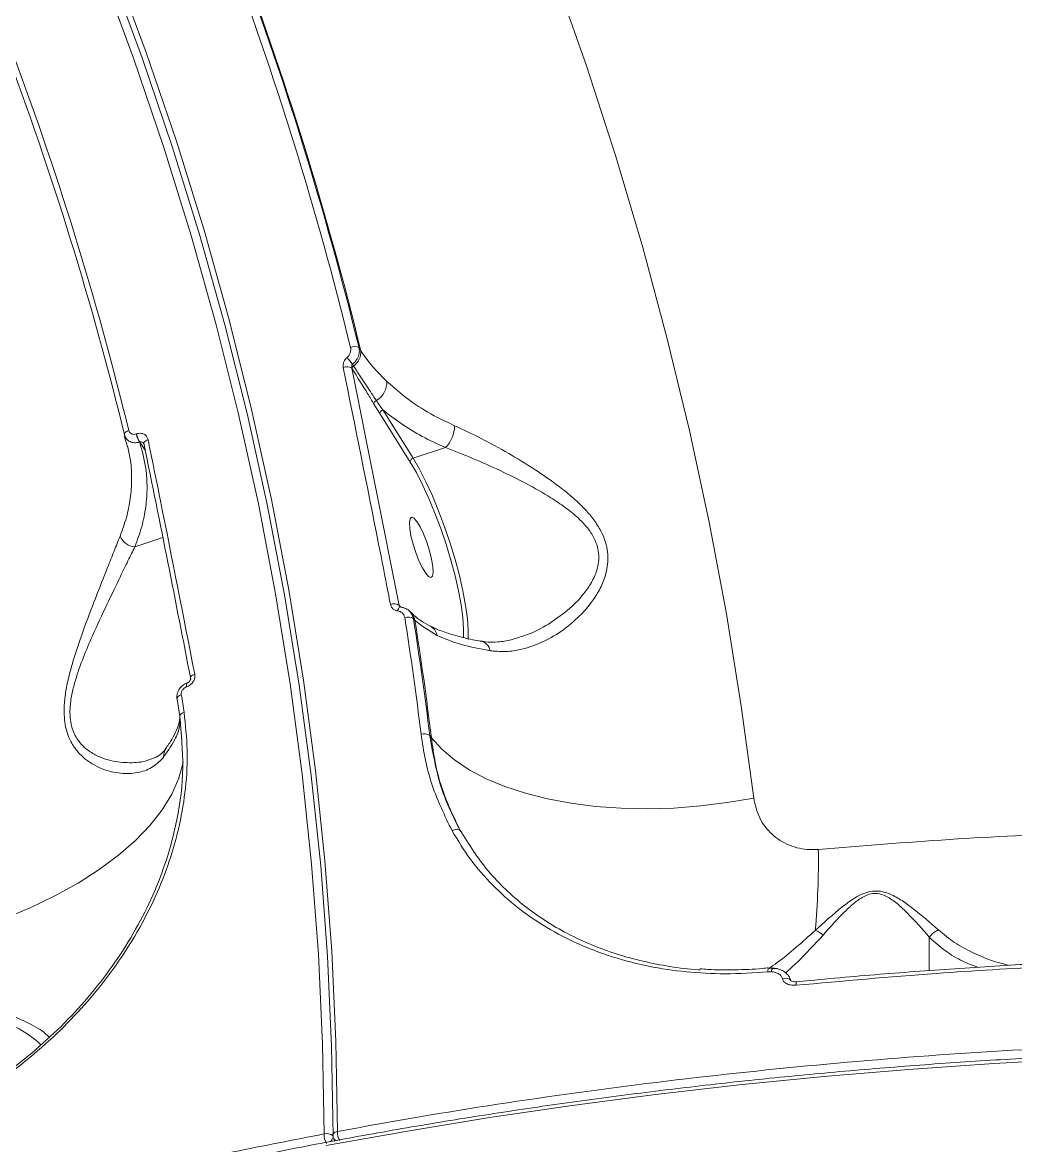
# Model space of a CAD drawing. Header units: millimetres. Extents: x -7151 to 6134, y -5040 to 5562.
# Drawn here: x -214.9 to -74.1, y 1950 to 2109.2 of the extents above; entities that cross this region are included whole.
import ezdxf

# ---------------------------------------------------------------- set-up
doc = ezdxf.new("R2010")
doc.units = ezdxf.units.MM
doc.layers.add('DIKOM_ОБЪЕКТ', color=7, linetype='Continuous')

msp = doc.modelspace()

# ---------------------------------------------------------------- linework, layer by layer
at = {"layer": 'DIKOM_ОБЪЕКТ', "color": 7, "linetype": 'Continuous', "lineweight": 15}
for p, q in [((-167.191, 2063.093), (-166.941, 2062.704)), ((-168.204, 2060.203), (-161.512, 2026.6)), ((-168.158, 2060.129), (-168.204, 2060.203)), ((-164.242, 2053.78), (-165.075, 2055.135)), ((-163.827, 2054.311), (-159.523, 2047.45)), ((-159.937, 2046.918), (-164.242, 2053.78)), ((-198.765, 2050.899), (-198.74, 2050.908)), ((-200.469, 2050.641), (-200.003, 2049.05)), ((-199.975, 2049.036), (-200.002, 2049.171)), ((-198.26, 2049.747), (-198.285, 2049.738)), ((-197.499, 2048.591), (-198.26, 2049.747)), ((-154.947, 2048.962), (-159.523, 2047.45)), ((-198.961, 2034.915), (-195.006, 2036.222)), ((-161.512, 2026.6), (-161.398, 2026.489)), ((-161.398, 2026.489), (-161.243, 2026.339)), ((-159.865, 2025.609), (-160.045, 2025.782)), ((-159.271, 2024.507), (-159.481, 2024.71)), ((-191.608, 2015.056), (-191.633, 2015.047)), ((-191.562, 2015.587), (-191.587, 2015.579)), ((-192.997, 2013.357), (-192.616, 2010.852)), ((-192.605, 2010.806), (-192.616, 2010.852)), ((-157.165, 2008.141), (-156.937, 2007.823)), ((-194.55, 2006.294), (-194.573, 2006.262)), ((-86.363, 1979.534), (-86.363, 1974.808)), ((-108.744, 1974.664), (-109.246, 1974.657)), ((-170.746, 1950.949), (-170.573, 1950.705))]:
    msp.add_line(p, q, dxfattribs=at)
at = {"layer": 'DIKOM_ОБЪЕКТ', "color": 7, "linetype": 'Continuous', "lineweight": 15, "flags": 128}
for points in [[(-170.869, 1951.349), (-171.082, 1964.105), (-171.669, 1976.886), (-172.63, 1989.684), (-173.964, 2002.49), (-175.672, 2015.297), (-177.75, 2028.094), (-180.199, 2040.875), (-183.017, 2053.631), (-186.201, 2066.353), (-189.749, 2079.033), (-193.661, 2091.663), (-197.931, 2104.235), (-202.559, 2116.74), (-207.541, 2129.17), (-212.873, 2141.516), (-218.552, 2153.772), (-224.575, 2165.929), (-230.937, 2177.978), (-237.634, 2189.912), (-244.663, 2201.723), (-252.017, 2213.404)], [(-251.469, 2214.232), (-244.109, 2202.543), (-237.077, 2190.724), (-230.375, 2178.783), (-224.009, 2166.726), (-217.982, 2154.562), (-212.299, 2142.298), (-206.964, 2129.943), (-201.979, 2117.506), (-197.349, 2104.993), (-193.075, 2092.413), (-189.162, 2079.775), (-185.611, 2067.087), (-182.424, 2054.357), (-179.605, 2041.593), (-177.155, 2028.804), (-175.075, 2015.998), (-173.366, 2003.184), (-172.031, 1990.369), (-171.069, 1977.563), (-170.482, 1964.774), (-170.269, 1952.01)], [(-172.153, 1951.657), (-172.365, 1964.383), (-172.951, 1977.133), (-173.91, 1989.901), (-175.241, 2002.677), (-176.944, 2015.453), (-179.018, 2028.22), (-181.461, 2040.97), (-184.272, 2053.696), (-187.449, 2066.388), (-190.989, 2079.038), (-194.891, 2091.638), (-199.151, 2104.18), (-203.768, 2116.655), (-208.738, 2129.055), (-214.057, 2141.373), (-219.723, 2153.599), (-225.731, 2165.727), (-232.078, 2177.748), (-238.76, 2189.653), (-245.771, 2201.437), (-253.108, 2213.09)], [(-166.8, 2178.693), (-160.678, 2166.297), (-154.878, 2153.81), (-149.4, 2141.236), (-144.25, 2128.584), (-139.429, 2115.86), (-134.94, 2103.071), (-130.786, 2090.225), (-126.968, 2077.328), (-123.49, 2064.387), (-120.352, 2051.409), (-117.557, 2038.402), (-115.106, 2025.373), (-113.001, 2012.329), (-111.242, 1999.277)], [(-199.839, 2051.399), (-199.986, 2051.334), (-200.118, 2051.261), (-200.232, 2051.181), (-200.324, 2051.096), (-200.392, 2051.01), (-200.434, 2050.923), (-200.449, 2050.839), (-200.435, 2050.761)], [(-197.097, 2050.077), (-197.265, 2050.009), (-197.413, 2049.93), (-197.536, 2049.842), (-197.63, 2049.748), (-197.691, 2049.653), (-197.717, 2049.558), (-197.712, 2049.49)], [(-197.712, 2049.49), (-197.706, 2049.47), (-197.66, 2049.389)], [(-152.378, 2022.013), (-152.368, 2023.282), (-152.484, 2024.876), (-152.73, 2026.688), (-153.099, 2028.678), (-153.583, 2030.802), (-154.172, 2033.014), (-154.853, 2035.266), (-155.611, 2037.508), (-156.429, 2039.691), (-157.29, 2041.767), (-158.175, 2043.691), (-159.063, 2045.421), (-159.937, 2046.918)], [(-159.523, 2047.45), (-158.622, 2045.905), (-157.705, 2044.121), (-156.793, 2042.137), (-155.905, 2039.996), (-155.061, 2037.745), (-154.279, 2035.433), (-153.577, 2033.111), (-152.97, 2030.83), (-152.471, 2028.639), (-152.09, 2026.587), (-151.837, 2024.719), (-151.717, 2023.075), (-151.728, 2021.768)], [(-159.836, 2036.47), (-159.54, 2035.289), (-159.149, 2034.071), (-158.695, 2032.913), (-158.214, 2031.909), (-157.746, 2031.141), (-157.328, 2030.671), (-156.995, 2030.537), (-156.774, 2030.749), (-156.681, 2031.292), (-156.725, 2032.12), (-156.903, 2033.166), (-157.199, 2034.347), (-157.59, 2035.565), (-158.045, 2036.724), (-158.525, 2037.727), (-158.993, 2038.495), (-159.411, 2038.966), (-159.744, 2039.1), (-159.966, 2038.887), (-160.058, 2038.345), (-160.014, 2037.517), (-159.836, 2036.47)], [(-161.73, 2025.816), (-161.678, 2025.968), (-161.618, 2026.102), (-161.551, 2026.212), (-161.481, 2026.296), (-161.409, 2026.351), (-161.338, 2026.374), (-161.298, 2026.373)], [(-161.359, 2026.384), (-161.379, 2026.428), (-161.398, 2026.489)], [(-161.298, 2026.373), (-161.27, 2026.366), (-161.207, 2026.327)], [(-190.483, 2016.829), (-190.651, 2016.76), (-190.799, 2016.679), (-190.921, 2016.587), (-191.015, 2016.49), (-191.074, 2016.39), (-191.099, 2016.29), (-191.095, 2016.224)], [(-191.633, 2015.047), (-191.655, 2015.188), (-191.665, 2015.313), (-191.662, 2015.417), (-191.648, 2015.497), (-191.622, 2015.552), (-191.587, 2015.579)], [(-191.608, 2015.056), (-191.63, 2015.197), (-191.64, 2015.321), (-191.638, 2015.425), (-191.623, 2015.506), (-191.597, 2015.561), (-191.561, 2015.587)], [(-192.384, 2013.924), (-192.533, 2013.869), (-192.667, 2013.803), (-192.782, 2013.729), (-192.875, 2013.649), (-192.944, 2013.565), (-192.986, 2013.479), (-193, 2013.394), (-192.997, 2013.357)], [(-192.616, 2010.852), (-192.619, 2010.888), (-192.605, 2010.973), (-192.563, 2011.058), (-192.494, 2011.142), (-192.401, 2011.222), (-192.286, 2011.296), (-192.152, 2011.361), (-192.003, 2011.416)], [(-111.242, 1999.277), (-114.99, 1998.627), (-118.781, 1998.154), (-122.578, 1997.862), (-126.347, 1997.754), (-130.055, 1997.831), (-133.666, 1998.093), (-137.149, 1998.537), (-140.471, 1999.158), (-143.603, 1999.951), (-146.515, 2000.91), (-149.181, 2002.025), (-151.576, 2003.285), (-153.68, 2004.681), (-155.473, 2006.198), (-156.937, 2007.823)], [(-217.553, 1982.155), (-213.818, 1983.713), (-210.299, 1985.407), (-207.023, 1987.224), (-204.015, 1989.149), (-201.298, 1991.168), (-198.895, 1993.264), (-196.823, 1995.421), (-195.098, 1997.624), (-193.735, 1999.853), (-192.744, 2002.093), (-192.132, 2004.326), (-192.124, 2004.365)], [(-154.008, 1994.641), (-153.837, 1994.728), (-153.662, 1994.795), (-153.488, 1994.84), (-153.323, 1994.86), (-153.172, 1994.855), (-153.041, 1994.825), (-152.935, 1994.771), (-152.858, 1994.696)], [(-109.152, 1975.155), (-109.135, 1975.153), (-109.134, 1975.152)], [(-108.744, 1974.664), (-108.701, 1974.832), (-108.653, 1974.971), (-108.6, 1975.076), (-108.545, 1975.141), (-108.49, 1975.165), (-108.486, 1975.165)], [(-107.183, 1973.672), (-106.903, 1973.72), (-106.63, 1973.723), (-106.387, 1973.683), (-106.193, 1973.601), (-106.063, 1973.485), (-106.013, 1973.371)], [(-105.251, 1972.742), (-105.247, 1972.902), (-105.237, 1973.035), (-105.22, 1973.138), (-105.197, 1973.206), (-105.169, 1973.237), (-105.159, 1973.239)], [(-65.083, 1962.301), (-77.206, 1961.65), (-89.287, 1960.817), (-101.317, 1959.805), (-113.284, 1958.613), (-125.179, 1957.242), (-136.992, 1955.695), (-148.713, 1953.971), (-160.331, 1952.073), (-171.838, 1950.003)], [(-170.269, 1952.01), (-170.446, 1951.966), (-170.604, 1951.905), (-170.735, 1951.83), (-170.835, 1951.743), (-170.9, 1951.648), (-170.928, 1951.548), (-170.929, 1951.524)]]:
    msp.add_lwpolyline(points, dxfattribs=at)
at = {"layer": 'DIKOM_ОБЪЕКТ', "color": 7, "linetype": 'Continuous', "lineweight": 15}
for centre, radius, start, end in [((-650.605, 1945.325), 496.39, 13.73257, 20.67885), ((-650.488, 1944.987), 497.519, 13.73264, 20.67869), ((-650.513, 1944.672), 497.769, 13.71685, 20.69438), ((-658.119, 1939.705), 471.695, 13.69725, 20.71425), ((-658.325, 1939.165), 471.293, 13.6969, 20.71485), ((-167.861, 2062.028), 1.259, 57.82159, 115.56691), ((-169.342, 2062.514), 2.409, 305.23046, 4.53143), ((-168.909, 2059.112), 1.299, 57.13685, 113.55387), ((-180.008, 2051.236), 15.261, 38.70683, 43.35121), ((-167.672, 2060.149), 0.486, 125.20603, 182.34689), ((-166.358, 2058.292), 3.124, 301.38808, 0.54401), ((-164.539, 2055.124), 0.536, 111.00494, 178.8952), ((-163.687, 2053.774), 0.555, 104.66943, 179.44193), ((-195.484, 2051.577), 3.35, 191.663, 213.27647), ((-195.461, 2051.585), 3.349, 191.66698, 213.29258), ((-157.964, 2052.041), 4.311, 314.41446, 0.36985), ((-159.382, 2046.913), 0.555, 104.65088, 179.44802), ((-198.853, 2037.292), 2.38, 201.6025, 267.3934), ((-162.239, 2025.568), 1.262, 54.82937, 113.45691), ((-161.319, 2024.113), 2.086, 10.89413, 45.79688), ((-160.239, 2023.661), 1.294, 54.1481, 111.44343), ((-619.008, 1952.354), 463.997, 6.92939, 8.9908), ((-618.984, 1952.016), 465.218, 6.92919, 8.9898), ((-619.969, 1951.557), 466.438, 6.92838, 8.99789), ((-158.013, 2021.937), 1.943, 11.24627, 63.01521), ((-150.25, 2019.912), 1.649, 9.08438, 75.64579), ((-651.803, 1942.818), 464.889, 8.48543, 8.79813), ((-157.96, 2007.1), 1.309, 52.60996, 109.66852), ((-193.245, 2005.348), 1.612, 145.449, 187.15964), ((-214.186, 1990.475), 112.113, 354.90566, 0.7794), ((-103.818, 1977.133), 3.629, 48.4482, 68.97015), ((-108.599, 1974.792), 0.661, 146.70739, 191.82485), ((-171.794, 1950.235), 1.466, 53.53512, 104.16128), ((-169.478, 1951.63), 2.675, 179.42564, 209.39405), ((-171.949, 1951.422), 1.088, 306.66028, 349.09553), ((-169.929, 1951.526), 1, 180.11321, 215.24837), ((-170.202, 1951.333), 0.666, 215.17746, 248.24072), ((-167.565, 1951.982), 2.704, 179.40086, 209.0357)]:
    msp.add_arc(centre, radius, start, end, dxfattribs=at)
for points, knots in [([(-446.954, 2036.825), (-444.845, 2039.588), (-439.161, 2047.031), (-429.129, 2059.322), (-416.675, 2073.692), (-403.229, 2088.307), (-388.812, 2103.124), (-373.449, 2118.095), (-357.479, 2132.891), (-340.97, 2147.465), (-324.001, 2161.776), (-306.297, 2176.057), (-287.888, 2190.256), (-268.823, 2204.322), (-249.52, 2217.944), (-230.053, 2231.085), (-210.494, 2243.722), (-190.525, 2256.059), (-170.2, 2268.041), (-149.581, 2279.615), (-129.123, 2290.527), (-108.892, 2300.755), (-88.948, 2310.293), (-68.966, 2319.295), (-49.016, 2327.708), (-29.169, 2335.485), (-9.861, 2342.458), (8.852, 2348.619), (26.933, 2353.982), (44.675, 2358.635), (62.001, 2362.53), (78.84, 2365.635), (94.142, 2367.785), (107.983, 2369.115), (120.46, 2369.76), (132.376, 2369.795), (143.688, 2369.21), (154.278, 2368.014), (164.096, 2366.217), (172.244, 2364.126), (176.952, 2362.477), (178.869, 2361.805)], [0, 0, 0, 0, 0.01565226, 0.04216821, 0.06870456, 0.09522035, 0.1225065, 0.14981457, 0.17710085, 0.20361671, 0.23015307, 0.25666881, 0.28395493, 0.31126326, 0.33854925, 0.36506512, 0.39160119, 0.41811705, 0.44540335, 0.47271155, 0.49999758, 0.52651341, 0.55304974, 0.57956567, 0.60685169, 0.6341598, 0.66144598, 0.68796179, 0.71449806, 0.74101385, 0.76829978, 0.79560821, 0.82289417, 0.84597237, 0.86907736, 0.89218249, 0.91550648, 0.9388305, 0.96156391, 0.98434868, 1, 1, 1, 1]), ([(-168.911, 2061.712), (-168.795, 2061.834), (-168.563, 2062.077), (-168.382, 2062.537), (-168.353, 2062.908), (-168.394, 2063.109), (-168.405, 2063.163)], [0, 0, 0, 0, 0.2953972, 0.5903066, 0.8900766, 1, 1, 1, 1]), ([(-167.191, 2063.093), (-167.176, 2063.008), (-167.121, 2062.691), (-167.19, 2062.103), (-167.512, 2061.369), (-167.903, 2060.976), (-168.099, 2060.779)], [0, 0, 0, 0, 0.1091883, 0.4079111, 0.7030911, 1, 1, 1, 1]), ([(-166.941, 2062.704), (-166.83, 2062.533), (-166.264, 2061.662), (-165.117, 2060.187), (-163.863, 2058.945), (-163.234, 2058.322)], [0, 0, 0, 0, 0.1089087, 0.5528098, 1, 1, 1, 1]), ([(-169.428, 2060.303), (-169.435, 2060.342), (-169.468, 2060.53), (-169.44, 2060.885), (-169.259, 2061.346), (-169.027, 2061.59), (-168.911, 2061.712)], [0, 0, 0, 0, 0.0809928, 0.3908593, 0.6950978, 1, 1, 1, 1]), ([(-162.742, 2026.726), (-162.853, 2027.295), (-163.407, 2030.141), (-165.588, 2041.274), (-167.741, 2051.94), (-169.428, 2060.303)], [0, 0, 0, 0, 0.0512249, 0.2561277, 1, 1, 1, 1]), ([(-168.099, 2060.779), (-168.134, 2060.731), (-168.206, 2060.634), (-168.242, 2060.446), (-168.231, 2060.3), (-168.209, 2060.22), (-168.204, 2060.203)], [0, 0, 0, 0, 0.2866114, 0.5896876, 0.9138829, 1, 1, 1, 1]), ([(-168.099, 2060.779), (-168.075, 2060.741), (-168.026, 2060.664), (-167.978, 2060.586), (-167.953, 2060.547)], [0, 0, 0, 0, 0.4878741, 1, 1, 1, 1]), ([(-167.953, 2060.547), (-167.831, 2060.354), (-167.223, 2059.39), (-166.165, 2057.761), (-165.187, 2056.303), (-164.731, 2055.625)], [0, 0, 0, 0, 0.1179054, 0.5894699, 1, 1, 1, 1]), ([(-165.075, 2055.135), (-165.375, 2055.628), (-166.407, 2057.323), (-167.432, 2058.965), (-168.158, 2060.129)], [0, 0, 0, 0, 0.2911799, 1, 1, 1, 1]), ([(-163.234, 2058.322), (-162.068, 2057.31), (-159.934, 2055.459), (-156.586, 2053.445), (-154.47, 2052.452), (-153.653, 2052.069)], [0, 0, 0, 0, 0.42511391, 0.77807781, 1, 1, 1, 1]), ([(-164.731, 2055.625), (-164.599, 2055.429), (-164.299, 2054.984), (-163.996, 2054.553), (-163.827, 2054.311)], [0, 0, 0, 0, 0.4402872, 1, 1, 1, 1]), ([(-154.947, 2048.962), (-156.057, 2049.474), (-158.288, 2050.505), (-161.261, 2052.303), (-162.984, 2053.651), (-163.827, 2054.311)], [0, 0, 0, 0, 0.3357575, 0.6747568, 1, 1, 1, 1]), ([(-198.285, 2049.738), (-198.482, 2049.698), (-198.897, 2049.613), (-199.422, 2049.705), (-199.877, 2049.918), (-200.248, 2050.243), (-200.372, 2050.588), (-200.435, 2050.761)], [0, 0, 0, 0, 0.20443955, 0.4301123, 0.56338034, 0.78027414, 1, 1, 1, 1]), ([(-199.839, 2051.399), (-199.838, 2051.397), (-199.814, 2051.302), (-199.735, 2051.126), (-199.554, 2050.959), (-199.325, 2050.855), (-199.065, 2050.818), (-198.862, 2050.873), (-198.765, 2050.899)], [0, 0, 0, 0, 0.0043413, 0.2197849, 0.4355093, 0.5682001, 0.7937757, 1, 1, 1, 1]), ([(-198.74, 2050.908), (-198.643, 2050.937), (-198.39, 2051.012), (-197.974, 2050.996), (-197.558, 2050.824), (-197.235, 2050.511), (-197.143, 2050.222), (-197.097, 2050.077)], [0, 0, 0, 0, 0.1343358, 0.3469694, 0.5632269, 0.7817682, 1, 1, 1, 1]), ([(-153.653, 2052.069), (-152.432, 2051.499), (-149.943, 2050.338), (-146.083, 2048.221), (-142.307, 2045.932), (-139.224, 2043.803), (-136.766, 2041.806), (-135.073, 2040.171), (-133.729, 2038.534), (-132.552, 2036.617), (-131.79, 2034.169), (-131.975, 2031.612), (-132.73, 2029.462), (-133.961, 2027.285), (-135.877, 2025.011), (-138.49, 2022.851), (-141.413, 2021.188), (-144.153, 2020.292), (-146.584, 2019.97), (-147.939, 2020.104), (-148.622, 2020.172)], [0, 0, 0, 0, 0.074112, 0.1510346, 0.2205963, 0.2917265, 0.334333, 0.377544, 0.4100555, 0.443258, 0.4962502, 0.5490831, 0.5885349, 0.6289776, 0.6961135, 0.7650055, 0.835434, 0.9076285, 0.9534365, 1, 1, 1, 1]), ([(-198.285, 2049.738), (-197.943, 2048.499), (-197.361, 2046.387), (-197.188, 2043.3), (-197.376, 2040.539), (-197.926, 2037.733), (-198.616, 2035.855), (-198.961, 2034.915)], [0, 0, 0, 0, 0.2590558, 0.4416283, 0.6241981, 0.8120973, 1, 1, 1, 1]), ([(-197.738, 2049.559), (-197.775, 2049.606), (-197.848, 2049.698), (-198.002, 2049.773), (-198.146, 2049.785), (-198.228, 2049.758), (-198.26, 2049.747)], [0, 0, 0, 0, 0.29220194, 0.56921291, 0.83380668, 1, 1, 1, 1]), ([(-197.738, 2049.559), (-197.738, 2049.559), (-197.73, 2049.551), (-197.723, 2049.519), (-197.716, 2049.487)], [0, 0, 0, 0, 0.0295756, 1, 1, 1, 1]), ([(-191.04, 2016.109), (-192.114, 2021.619), (-194.262, 2032.641), (-196.527, 2043.806), (-197.66, 2049.389)], [0, 0, 0, 0, 0.4999181, 1, 1, 1, 1]), ([(-197.097, 2050.077), (-196.979, 2049.5), (-196.39, 2046.611), (-194.13, 2035.459), (-192.083, 2025.004), (-190.483, 2016.829)], [0, 0, 0, 0, 0.0517096, 0.258555, 1, 1, 1, 1]), ([(-201.065, 2036.416), (-200.743, 2037.3), (-200.099, 2039.067), (-199.564, 2041.758), (-199.373, 2044.46), (-199.501, 2046.905), (-199.836, 2048.41), (-199.975, 2049.036)], [0, 0, 0, 0, 0.2086923, 0.4173781, 0.6321859, 0.8469929, 1, 1, 1, 1]), ([(-144.449, 2022.11), (-144.121, 2022.2), (-142.711, 2022.586), (-140.406, 2023.845), (-137.623, 2025.786), (-135.575, 2027.828), (-134.201, 2029.81), (-133.338, 2031.709), (-133.044, 2033.999), (-133.764, 2036.136), (-134.916, 2037.763), (-136.252, 2039.141), (-137.956, 2040.511), (-140.413, 2042.154), (-143.521, 2043.908), (-147.273, 2045.761), (-151.169, 2047.507), (-153.676, 2048.472), (-154.947, 2048.962)], [0, 0, 0, 0, 0.0262404, 0.1127015, 0.1920738, 0.2731081, 0.3178909, 0.3637079, 0.4214037, 0.478807, 0.5148905, 0.5520922, 0.6013746, 0.6515014, 0.7343738, 0.8189434, 0.9081546, 1, 1, 1, 1]), ([(-194.845, 2005.147), (-195.334, 2004.633), (-196.325, 2003.589), (-198.334, 2002.839), (-200.659, 2002.66), (-202.839, 2003.091), (-204.668, 2003.882), (-205.96, 2004.724), (-207.07, 2005.779), (-208.092, 2007.195), (-208.902, 2009.313), (-209.063, 2011.875), (-208.813, 2014.217), (-208.315, 2016.715), (-207.463, 2019.677), (-206.14, 2023.5), (-204.534, 2027.689), (-203.053, 2031.429), (-201.895, 2034.345), (-201.343, 2035.723), (-201.065, 2036.416)], [0, 0, 0, 0, 0.0717908, 0.1456317, 0.2211711, 0.2985175, 0.3406369, 0.3832945, 0.4161025, 0.4496127, 0.498646, 0.5477926, 0.5804519, 0.6139729, 0.6704373, 0.7283187, 0.8119558, 0.898074, 0.9486872, 1, 1, 1, 1]), ([(-198.961, 2034.915), (-199.282, 2034.263), (-199.93, 2032.949), (-201.25, 2030.231), (-202.946, 2026.715), (-204.761, 2022.834), (-206.291, 2019.237), (-207.275, 2016.516), (-207.888, 2014.181), (-208.227, 2012.047), (-208.14, 2009.689), (-207.347, 2007.814), (-206.324, 2006.597), (-205.196, 2005.712), (-203.861, 2005.029), (-201.977, 2004.43), (-199.71, 2004.221), (-197.803, 2004.354), (-196.911, 2004.745), (-196.751, 2004.815)], [0, 0, 0, 0, 0.05934111, 0.11945183, 0.21763314, 0.31838437, 0.38354463, 0.44997207, 0.48638083, 0.52368385, 0.57698577, 0.63021, 0.66666112, 0.70417701, 0.75247272, 0.80147875, 0.88990373, 0.98026424, 1, 1, 1, 1]), ([(-161.73, 2025.816), (-161.773, 2025.823), (-161.97, 2025.854), (-162.289, 2025.994), (-162.61, 2026.304), (-162.698, 2026.585), (-162.742, 2026.726)], [0, 0, 0, 0, 0.085671, 0.3893498, 0.6948095, 1, 1, 1, 1]), ([(-160.712, 2024.865), (-160.751, 2025.008), (-160.829, 2025.293), (-161.138, 2025.614), (-161.463, 2025.771), (-161.673, 2025.806), (-161.73, 2025.816)], [0, 0, 0, 0, 0.296918, 0.5941307, 0.8895439, 1, 1, 1, 1]), ([(-161.512, 2026.6), (-161.504, 2026.557), (-161.492, 2026.49), (-161.439, 2026.444), (-161.421, 2026.428)], [0, 0, 0, 0, 0.6502635, 1, 1, 1, 1]), ([(-161.299, 2026.377), (-161.321, 2026.38), (-161.387, 2026.389), (-161.414, 2026.409), (-161.422, 2026.422), (-161.424, 2026.424)], [0, 0, 0, 0, 0.2913969, 0.8426438, 1, 1, 1, 1]), ([(-161.207, 2026.327), (-161.111, 2026.31), (-160.76, 2026.25), (-160.215, 2025.982), (-159.691, 2025.438), (-159.551, 2024.952), (-159.481, 2024.71)], [0, 0, 0, 0, 0.11061666, 0.40634797, 0.70353763, 1, 1, 1, 1]), ([(-157.13, 2023.671), (-157.56, 2023.906), (-158.492, 2024.414), (-159.428, 2025.174), (-159.788, 2025.544), (-159.845, 2025.603)], [0, 0, 0, 0, 0.4189484, 0.9089582, 1, 1, 1, 1]), ([(-156.107, 2022.316), (-157.153, 2022.937), (-158.338, 2023.64), (-159.173, 2024.416), (-159.271, 2024.507)], [0, 0, 0, 0, 0.8821494, 1, 1, 1, 1]), ([(-149.841, 2021.513), (-149.952, 2021.53), (-150.898, 2021.68), (-152.531, 2022.036), (-154.606, 2022.626), (-156.126, 2023.182), (-156.864, 2023.554), (-157.1, 2023.673)], [0, 0, 0, 0, 0.03710157, 0.31568439, 0.5933463, 0.86979882, 1, 1, 1, 1]), ([(-148.622, 2020.172), (-150.032, 2020.435), (-152.887, 2020.966), (-155.025, 2021.863), (-156.107, 2022.316)], [0, 0, 0, 0, 0.49424616, 1, 1, 1, 1]), ([(-144.442, 2022.08), (-144.836, 2021.944), (-145.864, 2021.589), (-147.497, 2021.385), (-148.901, 2021.34), (-149.653, 2021.509), (-149.823, 2021.547)], [0, 0, 0, 0, 0.21632718, 0.56476041, 0.90163059, 1, 1, 1, 1]), ([(-190.483, 2016.829), (-190.47, 2016.676), (-190.444, 2016.371), (-190.61, 2015.895), (-190.908, 2015.48), (-191.265, 2015.196), (-191.513, 2015.095), (-191.608, 2015.056)], [0, 0, 0, 0, 0.218279, 0.4367595, 0.6530445, 0.8657829, 1, 1, 1, 1]), ([(-191.096, 2016.223), (-191.095, 2016.219), (-191.089, 2016.197), (-191.089, 2016.114), (-191.131, 2015.979), (-191.21, 2015.843), (-191.323, 2015.722), (-191.45, 2015.631), (-191.529, 2015.602), (-191.563, 2015.589)], [0, 0, 0, 0, 0.0481999, 0.2595976, 0.4296598, 0.578613, 0.730043, 0.8809304, 1, 1, 1, 1]), ([(-191.585, 2015.579), (-191.586, 2015.578), (-191.833, 2015.526), (-192.283, 2015.223), (-192.788, 2014.652), (-193.024, 2013.962), (-193.047, 2013.451), (-192.96, 2013.208), (-192.948, 2013.173)], [0, 0, 0, 0, 0.0016942, 0.2505367, 0.5064682, 0.7384847, 0.9629521, 1, 1, 1, 1]), ([(-191.633, 2015.047), (-191.649, 2015.041), (-191.765, 2014.999), (-191.973, 2014.881), (-192.176, 2014.674), (-192.321, 2014.433), (-192.402, 2014.185), (-192.39, 2014.005), (-192.384, 2013.924)], [0, 0, 0, 0, 0.0339952, 0.2522357, 0.4705482, 0.5979519, 0.8193046, 1, 1, 1, 1]), ([(-192.003, 2011.416), (-191.809, 2009.657), (-191.421, 2006.14), (-191.691, 2000.789), (-192.554, 1995.5), (-193.998, 1990.327), (-196.001, 1985.231), (-198.557, 1980.278), (-201.607, 1975.516), (-205.104, 1970.999), (-209.011, 1966.787), (-213.255, 1962.915), (-217.748, 1959.44), (-222.426, 1956.416), (-227.215, 1953.804), (-230.47, 1952.449), (-232.094, 1951.772)], [0, 0, 0, 0, 0.075108, 0.1502161, 0.2212832, 0.2925782, 0.3636455, 0.4347705, 0.5061236, 0.5772484, 0.6483408, 0.7196583, 0.7907508, 0.860428, 0.9303181, 1, 1, 1, 1]), ([(-231.849, 1952.269), (-230.098, 1953.003), (-226.595, 1954.472), (-221.579, 1957.291), (-216.858, 1960.474), (-212.483, 1963.984), (-208.393, 1967.853), (-204.66, 1972.055), (-201.329, 1976.533), (-198.442, 1981.239), (-196.067, 1986.127), (-194.213, 1991.138), (-192.731, 1996.984), (-191.921, 2003.642), (-192.377, 2008.418), (-192.605, 2010.806)], [0, 0, 0, 0, 0.0766095, 0.1532166, 0.2242317, 0.2954744, 0.3664878, 0.4374868, 0.5087114, 0.5797101, 0.6506979, 0.7219124, 0.7929003, 0.8964511, 1, 1, 1, 1]), ([(-192.568, 2010.168), (-192.574, 2010.005), (-192.602, 2009.264), (-193.195, 2007.606), (-194.237, 2006.052), (-194.845, 2005.147)], [0, 0, 0, 0, 0.1051301, 0.4785362, 1, 1, 1, 1]), ([(-192.602, 2010.763), (-192.622, 2010.535), (-192.671, 2009.975), (-193.029, 2008.917), (-193.635, 2007.657), (-194.292, 2006.735), (-194.606, 2006.295)], [0, 0, 0, 0, 0.1841457, 0.4536049, 0.7392303, 1, 1, 1, 1]), ([(-154.008, 1994.641), (-155.034, 1996.756), (-156.588, 1999.959), (-157.844, 2004.642), (-158.215, 2007.103), (-158.4, 2008.333)], [0, 0, 0, 0, 0.4927657, 0.7463807, 1, 1, 1, 1]), ([(-157.165, 2008.141), (-156.756, 2005.806), (-156.138, 2002.27), (-154.484, 1997.855), (-153.4, 1995.749), (-152.858, 1994.696)], [0, 0, 0, 0, 0.4928111, 0.7464036, 1, 1, 1, 1]), ([(-152.858, 1994.696), (-153.828, 1996.725), (-155.299, 1999.798), (-156.453, 2004.287), (-156.776, 2006.645), (-156.937, 2007.823)], [0, 0, 0, 0, 0.4927815, 0.7463923, 1, 1, 1, 1]), ([(-194.561, 2006.307), (-194.739, 2006.091), (-195.153, 2005.586), (-195.855, 2005.088), (-196.477, 2004.876), (-196.758, 2004.781)], [0, 0, 0, 0, 0.2912659, 0.6805823, 1, 1, 1, 1]), ([(-111.242, 1999.277), (-111.026, 1998.308), (-110.599, 1996.392), (-108.79, 1994.056), (-106.311, 1992.462), (-103.906, 1991.911), (-102.479, 1991.981), (-102.083, 1992.001)], [0, 0, 0, 0, 0.2385198, 0.4713375, 0.696796, 0.9159932, 1, 1, 1, 1]), ([(-109.246, 1974.657), (-111.27, 1974.517), (-115.163, 1974.248), (-120.822, 1974.569), (-126.169, 1975.361), (-131.296, 1976.677), (-136.129, 1978.513), (-140.62, 1980.841), (-144.714, 1983.636), (-148.334, 1986.895), (-151.508, 1990.537), (-153.175, 1993.274), (-154.008, 1994.641)], [0, 0, 0, 0, 0.1070819, 0.205972, 0.3051851, 0.4040783, 0.5033358, 0.6029182, 0.7021792, 0.8013486, 0.9008323, 1, 1, 1, 1]), ([(-152.858, 1994.696), (-151.621, 1992.728), (-149.749, 1989.747), (-146.47, 1986.316), (-142.873, 1983.175), (-138.76, 1980.526), (-134.24, 1978.415), (-129.482, 1976.67), (-124.384, 1975.538), (-120.369, 1974.992), (-118.909, 1974.936), (-118.818, 1974.933)], [0, 0, 0, 0, 0.1785214, 0.2704583, 0.3623894, 0.5408723, 0.6328092, 0.7247434, 0.9023944, 0.9939194, 1, 1, 1, 1]), ([(-102.083, 1992.001), (-95.899, 1992.5), (-83.522, 1993.5), (-64.779, 1994.416), (-45.967, 1994.901), (-26.863, 1994.912), (-7.509, 1994.43), (12.052, 1993.436), (31.504, 1991.938), (51.434, 1989.875), (71.784, 1987.176), (92.479, 1983.786), (112.821, 1979.809), (132.714, 1975.262), (152.064, 1970.164), (170.784, 1964.532), (188.831, 1958.365), (206.192, 1951.687), (222.837, 1944.514), (238.691, 1936.881), (253.674, 1928.821), (267.732, 1920.366), (280.779, 1911.508), (291.873, 1903.159), (298.156, 1897.625), (300.804, 1895.294)], [0, 0, 0, 0, 0.0399294, 0.0799071, 0.1198843, 0.159814, 0.2013809, 0.2430022, 0.2846231, 0.3261902, 0.3719344, 0.4178237, 0.4637866, 0.5097492, 0.5556377, 0.6013814, 0.6469735, 0.69271, 0.7385203, 0.78433, 0.8300661, 0.8756579, 0.9211413, 0.9667684, 1, 1, 1, 1]), ([(-102.516, 1980.52), (-101.295, 1981.636), (-99.607, 1983.179), (-97.181, 1984.994), (-95.706, 1985.791), (-94.386, 1986.123), (-93.127, 1986.092), (-91.675, 1985.624), (-90.172, 1984.743), (-87.777, 1982.983), (-86.216, 1981.596), (-85.068, 1980.574)], [0, 0, 0, 0, 0.2311209, 0.3196835, 0.3914196, 0.4367137, 0.4822463, 0.5456899, 0.6388349, 0.7342133, 1, 1, 1, 1]), ([(-86.36, 1979.546), (-86.361, 1979.548), (-87.324, 1980.649), (-88.659, 1982.233), (-90.716, 1984.184), (-91.989, 1985.165), (-93.264, 1985.722), (-94.379, 1985.784), (-95.546, 1985.436), (-96.818, 1984.593), (-98.92, 1982.667), (-100.361, 1981.037), (-101.411, 1979.849)], [0, 0, 0, 0, 0.0003168, 0.2742431, 0.3682415, 0.4635063, 0.523511, 0.564834, 0.6061546, 0.6746999, 0.7630012, 1, 1, 1, 1]), ([(-109.121, 1975.096), (-108.723, 1975.376), (-107.518, 1976.224), (-105.278, 1978.021), (-103.436, 1979.688), (-102.516, 1980.52)], [0, 0, 0, 0, 0.1978001, 0.5994687, 1, 1, 1, 1]), ([(-101.411, 1979.849), (-102.656, 1978.491), (-104.507, 1976.471), (-106.166, 1974.989), (-106.71, 1974.504)], [0, 0, 0, 0, 0.6725096, 1, 1, 1, 1]), ([(-86.363, 1979.534), (-86.363, 1979.536), (-86.363, 1979.539), (-86.362, 1979.543), (-86.36, 1979.546), (-86.36, 1979.546)], [0, 0, 0, 0, 0.3927724, 0.7806162, 1, 1, 1, 1]), ([(-79.484, 1975.292), (-80.192, 1975.556), (-81.826, 1976.163), (-84.138, 1977.582), (-85.622, 1978.884), (-86.363, 1979.534)], [0, 0, 0, 0, 0.2767645, 0.6384882, 1, 1, 1, 1]), ([(-86.36, 1979.546), (-86.174, 1979.76), (-85.831, 1980.153), (-85.351, 1980.448), (-85.106, 1980.557), (-85.068, 1980.574)], [0, 0, 0, 0, 0.499507, 0.9205792, 1, 1, 1, 1]), ([(-85.068, 1980.574), (-84.317, 1979.958), (-82.814, 1978.725), (-79.723, 1977.095), (-77.079, 1975.997), (-75.185, 1975.623), (-74.871, 1975.561)], [0, 0, 0, 0, 0.2549678, 0.510082, 0.9188864, 1, 1, 1, 1]), ([(-43.495, 1976.309), (-44.161, 1976.295), (-47.492, 1976.228), (-56.153, 1975.995), (-69.455, 1975.438), (-86.742, 1974.399), (-98.627, 1973.335), (-105.251, 1972.742)], [0, 0, 0, 0, 0.0321575, 0.1607925, 0.4182845, 0.6757731, 1, 1, 1, 1]), ([(-43.476, 1976.78), (-44.375, 1976.767), (-49.126, 1976.699), (-57.706, 1976.415), (-69.191, 1975.921), (-80.614, 1975.255), (-91.979, 1974.418), (-100.159, 1973.737), (-104.536, 1973.288), (-105.157, 1973.225)], [0, 0, 0, 0, 0.0434548, 0.2294765, 0.4150585, 0.5999942, 0.7844999, 0.9694035, 1, 1, 1, 1]), ([(-109.141, 1975.216), (-109.426, 1975.182), (-111.01, 1974.995), (-113.886, 1974.914), (-116.842, 1974.903), (-118.472, 1975.05), (-118.836, 1975.083)], [0, 0, 0, 0, 0.0870253, 0.4848828, 0.8847823, 1, 1, 1, 1]), ([(-108.318, 1975.15), (-108.469, 1975.166), (-108.745, 1975.195), (-109.023, 1975.145), (-109.148, 1975.122)], [0, 0, 0, 0, 0.5484087, 1, 1, 1, 1]), ([(-107.183, 1973.672), (-107.226, 1973.796), (-107.312, 1974.042), (-107.665, 1974.361), (-108.149, 1974.589), (-108.555, 1974.641), (-108.744, 1974.664)], [0, 0, 0, 0, 0.2096793, 0.4181608, 0.7298501, 1, 1, 1, 1]), ([(-106.014, 1973.37), (-106.015, 1973.374), (-106.03, 1973.606), (-106.254, 1974.033), (-106.709, 1974.558), (-107.359, 1974.93), (-107.971, 1975.135), (-108.37, 1975.137), (-108.487, 1975.137)], [0, 0, 0, 0, 0.0033124, 0.2132073, 0.4209454, 0.6437495, 0.8957899, 1, 1, 1, 1]), ([(-105.251, 1972.742), (-105.321, 1972.737), (-105.655, 1972.712), (-106.194, 1972.775), (-106.723, 1973.012), (-107.058, 1973.315), (-107.141, 1973.553), (-107.183, 1973.672)], [0, 0, 0, 0, 0.0843157, 0.4026432, 0.6518303, 0.8255233, 1, 1, 1, 1]), ([(-105.16, 1973.255), (-105.268, 1973.243), (-105.501, 1973.216), (-105.782, 1973.279), (-105.959, 1973.355), (-106.026, 1973.411), (-106.025, 1973.409), (-106.024, 1973.409)], [0, 0, 0, 0, 0.2676485, 0.5808198, 0.7754598, 0.9137677, 1, 1, 1, 1]), ([(-212.3, 1964.262), (-212.432, 1964.407), (-213.129, 1965.173), (-215.01, 1966.346), (-217.622, 1967.79), (-219.56, 1968.41), (-220.537, 1968.723)], [0, 0, 0, 0, 0.0893156, 0.4731333, 0.7342145, 1, 1, 1, 1]), ([(-220.246, 1969.468), (-219.234, 1969.239), (-217.183, 1968.774), (-214.455, 1967.6), (-212.256, 1966.469), (-211.423, 1965.677), (-211.116, 1965.385)], [0, 0, 0, 0, 0.2352813, 0.4766794, 0.8070736, 1, 1, 1, 1]), ([(-170.269, 1952.01), (-165.948, 1952.79), (-154.306, 1954.89), (-134.999, 1957.79), (-112.336, 1960.541), (-89.184, 1962.654), (-65.614, 1964.107), (-41.696, 1964.873), (-17.958, 1964.938), (5.523, 1964.318), (28.677, 1963.042), (51.882, 1961.092), (75.057, 1958.443), (98.119, 1955.089), (120.56, 1951.104), (142.319, 1946.515), (163.348, 1941.364), (183.991, 1935.568), (204.158, 1929.118), (223.764, 1922.021), (242.379, 1914.434), (259.962, 1906.395), (276.496, 1897.95), (292.25, 1888.961), (307.134, 1879.436), (321.074, 1869.397), (333.764, 1859.064), (345.189, 1848.481), (355.36, 1837.693), (364.461, 1826.526), (372.341, 1814.996), (378.357, 1804.631), (381.158, 1798.09), (382.239, 1795.567)], [0, 0, 0, 0, 0.0192582, 0.0518831, 0.0845332, 0.117158, 0.1507303, 0.1843303, 0.2179029, 0.2505276, 0.2831773, 0.3158024, 0.3493748, 0.3829745, 0.4165472, 0.449172, 0.4818217, 0.5144468, 0.5480193, 0.5816191, 0.6151914, 0.6478161, 0.6804664, 0.7130911, 0.7466635, 0.7802634, 0.8138358, 0.8464606, 0.8791105, 0.9117353, 0.9453077, 0.9789074, 1, 1, 1, 1]), ([(-28.563, 1963.65), (-30.584, 1963.643), (-36.443, 1963.623), (-46.138, 1963.465), (-57.637, 1963.122), (-69.113, 1962.616), (-80.558, 1961.947), (-91.963, 1961.117), (-103.32, 1960.126), (-114.62, 1958.975), (-125.854, 1957.665), (-137.015, 1956.196), (-148.094, 1954.57), (-159.082, 1952.787), (-169.971, 1950.85), (-180.753, 1948.76), (-191.42, 1946.518), (-201.964, 1944.126), (-212.377, 1941.585), (-222.652, 1938.899), (-232.78, 1936.067), (-242.753, 1933.094), (-252.565, 1929.98), (-262.208, 1926.729), (-271.675, 1923.342), (-280.958, 1919.822), (-290.052, 1916.173), (-298.948, 1912.395), (-307.64, 1908.493), (-316.122, 1904.469), (-324.387, 1900.326), (-332.429, 1896.067), (-340.242, 1891.696), (-347.82, 1887.215), (-355.157, 1882.628), (-362.249, 1877.938), (-369.088, 1873.149), (-375.671, 1868.265), (-381.992, 1863.288), (-388.046, 1858.223), (-393.829, 1853.074), (-399.336, 1847.843), (-404.564, 1842.537), (-409.507, 1837.157), (-414.163, 1831.709), (-418.527, 1826.196), (-422.597, 1820.623), (-426.368, 1814.994), (-429.842, 1809.314), (-432.995, 1803.584), (-435.333, 1798.966), (-436.51, 1796.245), (-436.849, 1795.463)], [0, 0, 0, 0, 0.0107552, 0.0311878, 0.0516215, 0.0720552, 0.0924884, 0.1129222, 0.1333561, 0.15379, 0.1742241, 0.1946587, 0.215093, 0.2355279, 0.2559631, 0.2763984, 0.2968343, 0.3172703, 0.3377071, 0.358144, 0.3785814, 0.3990192, 0.4194577, 0.4398966, 0.4603357, 0.4807758, 0.5012164, 0.5216576, 0.5420996, 0.5625417, 0.5829848, 0.6034285, 0.6238725, 0.6443172, 0.664762, 0.6852075, 0.705653, 0.7260988, 0.7465444, 0.7669897, 0.7874344, 0.8078782, 0.8283208, 0.8487617, 0.8692001, 0.8896363, 0.9100693, 0.9304984, 0.9509232, 0.9713434, 0.9917579, 1, 1, 1, 1]), ([(-436.925, 1796.815), (-436.787, 1797.165), (-435.105, 1801.433), (-430.697, 1809.481), (-423.566, 1821.014), (-414.963, 1832.412), (-405.061, 1843.65), (-394.03, 1854.476), (-381.946, 1864.864), (-368.893, 1874.796), (-354.659, 1884.434), (-339.242, 1893.731), (-322.669, 1902.646), (-306.038, 1910.628), (-289.56, 1917.739), (-273.409, 1924.051), (-256.627, 1929.977), (-239.251, 1935.492), (-221.471, 1940.541), (-203.375, 1945.1), (-186.956, 1948.777), (-176.437, 1950.823), (-172.153, 1951.657)], [0, 0, 0, 0, 0.0049824, 0.0607473, 0.1164693, 0.1738099, 0.231197, 0.2885376, 0.3442597, 0.4000244, 0.4557466, 0.5130871, 0.5704745, 0.6278152, 0.6763108, 0.7248634, 0.7734157, 0.8224281, 0.8714411, 0.9192196, 0.9671062, 1, 1, 1, 1])]:
    msp.add_open_spline(points, degree=3, knots=knots, dxfattribs=at)

doc.saveas('drawing.dxf')
